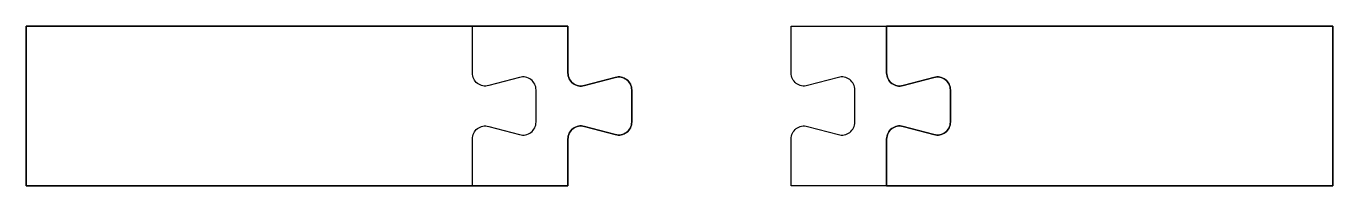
# Model space of a CAD drawing. Extents: x -68 to 342, y -101 to -51.
import ezdxf

# ---------------------------------------------------------------- set-up
doc = ezdxf.new("R2010")
doc.units = 0
doc.layers.add('1', color=7, linetype='CONTINUOUS')

# ---------------------------------------------------------------- blocks, each defined once
blk = doc.blocks.new('*M0')
at = {"layer": '1', "color": 7, "linetype": 'CONTINUOUS'}
for p, q in [((-130.00842, 100.00703, -32), (-130.00842, 50.00703, -32)), ((9.99158, 100.00703, -32), (-130.00842, 100.00703, -32)), ((-130.00842, 100.00703), (39.99158, 100.00703)), ((-130.00842, 50.00703), (-130.00842, 100.00703)), ((-130.00842, 100.00703, -32), (-130.00842, 100.00703)), ((9.99158, 85.35025, -16), (9.99158, 100.00703, -16)), ((9.99158, 100.00703, -16), (9.99158, 100.00703, -32)), ((39.99158, 100.00703, -16), (9.99158, 100.00703, -16)), ((39.99158, 100.00703), (39.99158, 85.35025)), ((39.99158, 100.00703), (39.99158, 100.00703, -16)), ((39.99158, 85.35025, -16), (39.99158, 100.00703, -16)), ((24.83042, 83.98309, -16), (15.15274, 81.38996, -16)), ((39.99158, 85.35025), (39.99158, 85.35025, -16)), ((45.15274, 81.38996), (54.83042, 83.98309)), ((54.83042, 83.98309, -16), (45.15274, 81.38996, -16)), ((54.83042, 83.98309), (54.83042, 83.98309, -16)), ((29.99158, 69.99127, -16), (29.99158, 80.02279, -16)), ((45.15274, 81.38996), (45.15274, 81.38996, -16)), ((59.99158, 80.02279), (59.99158, 69.99127)), ((59.99158, 80.02279), (59.99158, 80.02279, -16)), ((59.99158, 69.99127, -16), (59.99158, 80.02279, -16)), ((59.99158, 69.99127), (59.99158, 69.99127, -16)), ((15.15274, 68.6241, -16), (24.83042, 66.03097, -16)), ((54.83042, 66.03097), (45.15274, 68.6241)), ((45.15274, 68.6241), (45.15274, 68.6241, -16)), ((45.15274, 68.6241, -16), (54.83042, 66.03097, -16)), ((54.83042, 66.03097), (54.83042, 66.03097, -16)), ((9.99158, 50.00703, -16), (9.99158, 64.66381, -16)), ((39.99158, 64.66381), (39.99158, 50.00703)), ((39.99158, 50.00703, -16), (39.99158, 64.66381, -16)), ((39.99158, 64.66381), (39.99158, 64.66381, -16)), ((-130.00842, 50.00703, -32), (9.99158, 50.00703, -32)), ((39.99158, 50.00703), (-130.00842, 50.00703)), ((-130.00842, 50.00703, -32), (-130.00842, 50.00703)), ((9.99158, 50.00703, -16), (9.99158, 50.00703, -32)), ((9.99158, 50.00703, -16), (39.99158, 50.00703, -16)), ((39.99158, 50.00703), (39.99158, 50.00703, -16))]:
    blk.add_line(p, q, dxfattribs=at)
at = {"layer": '1', "color": 7, "linetype": 'CONTINUOUS', "extrusion": (0, 0, -1)}
for centre, start, end in [((-14.09158, 85.350254, 16), 254.99997222, 360), ((-44.09158, 85.350254, 16), 254.99997222, 360), ((-55.89158, 80.02279), 75.00000833, 180), ((-55.89158, 69.99127), 180, 284.99999167), ((-14.09158, 64.663806, 16), 360, 105.00002778), ((-44.09158, 64.663806, 16), 360, 105.00002778)]:
    blk.add_arc(centre, 4.1, start, end, dxfattribs=at)
at = {"layer": '1', "color": 7, "linetype": 'CONTINUOUS'}
for centre, start, end in [((25.89158, 80.02279, -16), 0, 104.99999167), ((44.09158, 85.350254), 180, 285.00002778), ((55.89158, 80.02279, -16), 0, 104.99999167), ((25.89158, 69.99127, -16), 255.00000833, 0), ((55.89158, 69.99127, -16), 255.00000833, 0), ((44.09158, 64.663806), 74.99997222, 180)]:
    blk.add_arc(centre, 4.1, start, end, dxfattribs=at)
blk = doc.blocks.new('*M1')
at = {"layer": '1', "color": 7, "linetype": 'CONTINUOUS'}
for p, q in [((9.99158, 85.35025, -32), (9.99158, 100.00703, -32)), ((9.99158, 85.35025, -16), (9.99158, 85.35025, -32)), ((24.83042, 83.98309, -32), (15.15274, 81.38996, -32)), ((24.83042, 83.98309, -16), (24.83042, 83.98309, -32)), ((15.15274, 81.38996, -16), (15.15274, 81.38996, -32)), ((29.99158, 69.99127, -32), (29.99158, 80.02279, -32)), ((29.99158, 80.02279, -16), (29.99158, 80.02279, -32)), ((29.99158, 69.99127, -16), (29.99158, 69.99127, -32)), ((15.15274, 68.6241, -16), (15.15274, 68.6241, -32)), ((15.15274, 68.6241, -32), (24.83042, 66.03097, -32)), ((24.83042, 66.03097, -16), (24.83042, 66.03097, -32)), ((9.99158, 64.66381, -16), (9.99158, 64.66381, -32)), ((9.99158, 50.00703, -32), (9.99158, 64.66381, -32))]:
    blk.add_line(p, q, dxfattribs=at)
at = {"layer": '1', "color": 7, "linetype": 'CONTINUOUS', "extrusion": (0, 0, -1)}
for centre, start, end in [((-14.09158, 85.350254, 32), 254.99997222, 360), ((-14.09158, 64.663806, 32), 360, 105.00002778)]:
    blk.add_arc(centre, 4.1, start, end, dxfattribs=at)
at = {"layer": '1', "color": 7, "linetype": 'CONTINUOUS'}
for centre, start, end in [((25.89158, 80.02279, -32), 0, 104.99999167), ((25.89158, 69.99127, -32), 255.00000833, 0)]:
    blk.add_arc(centre, 4.1, start, end, dxfattribs=at)
blk = doc.blocks.new('*M2')
at = {"layer": '1', "color": 7, "linetype": 'CONTINUOUS'}
for name in ['*M0', '*M1']:
    blk.add_blockref(name, (0, 0), dxfattribs=at)
blk = doc.blocks.new('*M3')
at = {"layer": '1', "color": 7, "linetype": 'CONTINUOUS'}
for p, q in [((9.99158, 85.35025, -16), (9.99158, 100.00703, -16)), ((9.99158, 100.00703, -16), (39.99158, 100.00703, -16)), ((39.99158, 85.35025, -16), (39.99158, 100.00703, -16)), ((39.99158, 100.00703), (39.99158, 85.35025)), ((39.99158, 100.00703, -16), (39.99158, 100.00703)), ((24.83042, 83.98309, -16), (15.15274, 81.38996, -16)), ((39.99158, 85.35025), (39.99158, 85.35025, -16)), ((54.83042, 83.98309, -16), (45.15274, 81.38996, -16)), ((45.15274, 81.38996), (54.83042, 83.98309)), ((54.83042, 83.98309), (54.83042, 83.98309, -16)), ((29.99158, 69.99127, -16), (29.99158, 80.02279, -16)), ((45.15274, 81.38996), (45.15274, 81.38996, -16)), ((59.99158, 80.02279), (59.99158, 80.02279, -16)), ((59.99158, 69.99127, -16), (59.99158, 80.02279, -16)), ((59.99158, 80.02279), (59.99158, 69.99127)), ((59.99158, 69.99127), (59.99158, 69.99127, -16)), ((15.15274, 68.6241, -16), (24.83042, 66.03097, -16)), ((45.15274, 68.6241), (45.15274, 68.6241, -16)), ((45.15274, 68.6241, -16), (54.83042, 66.03097, -16)), ((54.83042, 66.03097), (45.15274, 68.6241)), ((54.83042, 66.03097), (54.83042, 66.03097, -16)), ((9.99158, 50.00703, -16), (9.99158, 64.66381, -16)), ((39.99158, 50.00703, -16), (39.99158, 64.66381, -16)), ((39.99158, 64.66381), (39.99158, 50.00703)), ((39.99158, 64.66381), (39.99158, 64.66381, -16)), ((39.99158, 50.00703, -16), (9.99158, 50.00703, -16)), ((39.99158, 50.00703), (39.99158, 50.00703, -16))]:
    blk.add_line(p, q, dxfattribs=at)
at = {"layer": '1', "color": 7, "linetype": 'CONTINUOUS', "extrusion": (0, 0, -1)}
for centre, start, end in [((-14.09158, 85.350254, 16), 254.99997222, 360), ((-44.09158, 85.350254, 16), 254.99997222, 360), ((-55.89158, 80.02279), 75.00000833, 180), ((-55.89158, 69.99127), 180, 284.99999167), ((-14.09158, 64.663806, 16), 360, 105.00002778), ((-44.09158, 64.663806, 16), 360, 105.00002778)]:
    blk.add_arc(centre, 4.1, start, end, dxfattribs=at)
at = {"layer": '1', "color": 7, "linetype": 'CONTINUOUS'}
for centre, start, end in [((25.89158, 80.02279, -16), 0, 104.99999167), ((44.09158, 85.350254), 180, 285.00002778), ((55.89158, 80.02279, -16), 0, 104.99999167), ((25.89158, 69.99127, -16), 255.00000833, 0), ((55.89158, 69.99127, -16), 255.00000833, 0), ((44.09158, 64.663806), 74.99997222, 180)]:
    blk.add_arc(centre, 4.1, start, end, dxfattribs=at)
blk = doc.blocks.new('*M4')
at = {"layer": '1', "color": 7, "linetype": 'CONTINUOUS'}
for p, q in [((9.99158, 85.35025, -32), (9.99158, 85.35025, -16)), ((24.83042, 83.98309, -32), (15.15274, 81.38996, -32)), ((24.83042, 83.98309, -16), (24.83042, 83.98309, -32)), ((15.15274, 81.38996, -16), (15.15274, 81.38996, -32)), ((29.99158, 80.02279, -16), (29.99158, 80.02279, -32)), ((29.99158, 69.99127, -32), (29.99158, 80.02279, -32)), ((29.99158, 69.99127, -16), (29.99158, 69.99127, -32)), ((15.15274, 68.6241, -32), (24.83042, 66.03097, -32)), ((15.15274, 68.6241, -16), (15.15274, 68.6241, -32)), ((24.83042, 66.03097, -16), (24.83042, 66.03097, -32)), ((9.99158, 64.66381, -32), (9.99158, 64.66381, -16))]:
    blk.add_line(p, q, dxfattribs=at)
at = {"layer": '1', "color": 7, "linetype": 'CONTINUOUS', "extrusion": (0, 0, -1)}
for centre, start, end in [((-14.09158, 85.350254, 32), 254.99997222, 360), ((-14.09158, 64.663806, 32), 360, 105.00002778)]:
    blk.add_arc(centre, 4.1, start, end, dxfattribs=at)
at = {"layer": '1', "color": 7, "linetype": 'CONTINUOUS'}
for centre, start, end in [((25.89158, 80.02279, -32), 0, 104.99999167), ((25.89158, 69.99127, -32), 255.00000833, 0)]:
    blk.add_arc(centre, 4.1, start, end, dxfattribs=at)
blk = doc.blocks.new('*M5')
at = {"layer": '1', "color": 7, "linetype": 'CONTINUOUS'}
for name in ['*M3', '*M4']:
    blk.add_blockref(name, (0, 0), dxfattribs=at)
blk = doc.blocks.new('*M6')
at = {"layer": '1', "color": 7, "linetype": 'CONTINUOUS'}
for p, q in [((-130.00842, 85.35025, -32), (-130.00842, 100.00703, -32)), ((-130.00842, 100.00703, -32), (39.99158, 100.00703, -32)), ((-130.00842, 100.00703, -32), (-130.00842, 100.00703, -16)), ((39.99158, 100.00703), (-100.00842, 100.00703)), ((39.99158, 100.00703, -32), (39.99158, 50.00703, -32)), ((39.99158, 100.00703, -32), (39.99158, 100.00703)), ((39.99158, 50.00703), (39.99158, 100.00703)), ((-130.00842, 50.00703, -32), (-130.00842, 64.66381, -32)), ((39.99158, 50.00703, -32), (-130.00842, 50.00703, -32)), ((-130.00842, 50.00703, -16), (-130.00842, 50.00703, -32)), ((-100.00842, 50.00703), (39.99158, 50.00703)), ((39.99158, 50.00703, -32), (39.99158, 50.00703))]:
    blk.add_line(p, q, dxfattribs=at)
blk = doc.blocks.new('*M7')
at = {"layer": '1', "color": 7, "linetype": 'CONTINUOUS'}
for name, p in [('*M5', (0, 0)), ('*M6', (140, 0))]:
    blk.add_blockref(name, p, dxfattribs=at)

msp = doc.modelspace()

# ---------------------------------------------------------------- block references
at = {"layer": '1', "color": 7, "linetype": 'CONTINUOUS'}
for name, p in [('*M2', (62, -150.56492, 29.74266)), ('*M7', (162, -150.56492, 29.74266))]:
    msp.add_blockref(name, p, dxfattribs=at)

doc.saveas('drawing.dxf')
